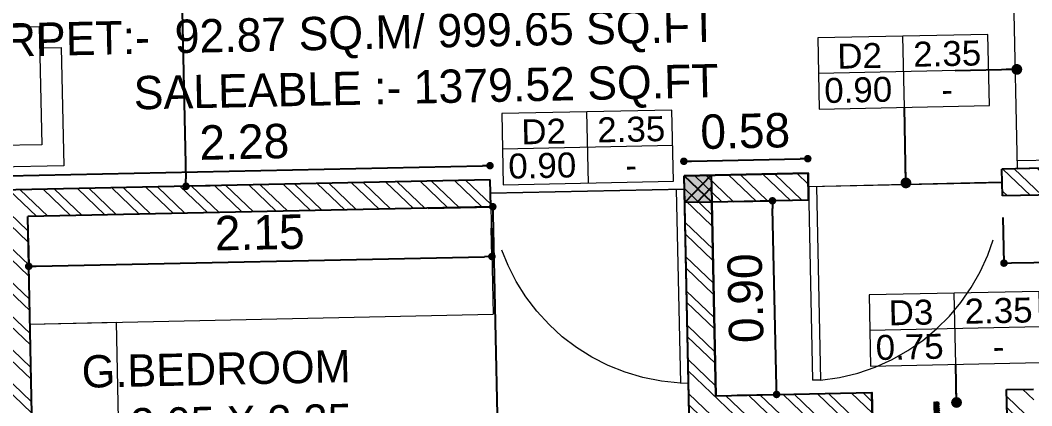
# Model space of a CAD drawing. Header units: metres. Extents: x 494 to 1845, y -666 to 1061.
# Drawn here: x 1413.7375 to 1414.1662, y 207.9848 to 208.1484 of the extents above; entities that cross this region are included whole.
import ezdxf

# ---------------------------------------------------------------- set-up
doc = ezdxf.new("R2010")
doc.units = ezdxf.units.M
doc.header["$MEASUREMENT"] = 0
doc.linetypes.add('1', pattern=[0])
doc.linetypes.add('DASHED2', pattern=[0.375, 0.25, -0.125])
doc.layers.get('Defpoints').update_dxf_attribs({"color": 12})
for name, color, linetype, lineweight in [('A-Furniture', 8, 'Continuous', 13), ('A-Wall Hatch', 8, 'Continuous', 9), ('DIMENSION', 8, 'Continuous', 5), ('VDA-DOOR', 23, 'Continuous', 5), ('VDA-DW TAGS', 4, 'Continuous', 9), ('VDA-FURNITURE', 8, 'Continuous', 13), ('VDA-HATCH', 8, 'Continuous', 9), ('VDA-WALL', 250, 'Continuous', 25)]:
    doc.layers.add(name, color=color, linetype=linetype, lineweight=lineweight)
for name, color, linetype in [('COLUMN', 1, 'Continuous'), ('TILE DROP', 180, '1'), ('VDA-TEXT', 250, '1')]:
    doc.layers.add(name, color=color, linetype=linetype)
doc.styles.add('arial', font='arial.ttf', dxfattribs={"height": 0.3})
doc.styles.add('RS', font='GOTHIC.TTF')
doc.styles.get("Standard").update_dxf_attribs({"font": 'arial.ttf'})
doc.dimstyles.new('SMALL-1', dxfattribs={"dimtxt": 0.16, "dimasz": 0.035, "dimexe": 0, "dimexo": 0.1, "dimgap": 0.05, "dimtad": 1, "dimzin": 0, "dimdsep": 46, "dimtxsty": 'RS', "dimblk": 'DOT', "dimcen": 2.5, "dimclrd": 256, "dimclre": 256, "dimclrt": 5, "dimadec": 0, "dimazin": 0, "dimtfac": 1, "dimtdec": 3, "dimtofl": 0, "dimtmove": 0, "dimatfit": 3, "dimfxl": 0, "dimtolj": 1, "dimtzin": 0, "dimarcsym": 0})
pattern_1 = [(45, (1152.758408798573, 282.9493043231583), (-0.1104854345604985, 0.1104854345604985), [])]
pattern_2 = [(135.0000000000001, (-4.440892098500626e-16, 0.375), (-0.004419417382415919, -0.004419417382415927), [])]

# ---------------------------------------------------------------- blocks, each defined once
blk = doc.blocks.new('6555kkm')
at = {"lineweight": 30}
h = blk.add_hatch(color=5, dxfattribs=at)
h.dxf.hatch_style = 1
h.paths.add_polyline_path([(1152.883408798573, 282.9493043231583), (1152.758408798573, 282.9493043231583), (1152.758408798573, 283.0743043231584), (1152.883408798573, 283.0743043231584)])
h = blk.add_hatch()
h.set_pattern_fill('ANSI31', color=5, scale=1.250000000001137)
h.set_pattern_definition(pattern_1)
h.paths.add_polyline_path([(1152.758408798573, 283.0743043231584), (1152.883408798573, 283.0743043231584), (1152.883408798573, 282.9493043231583), (1152.758408798573, 282.9493043231583)])
h = blk.add_hatch()
h.set_pattern_fill('ANSI31', color=5, scale=1.250000000001137)
h.set_pattern_definition(pattern_1)
h.paths.add_polyline_path([(1152.758408798573, 283.0743043231584), (1152.883408798573, 283.0743043231584), (1152.883408798573, 282.9493043231583), (1152.758408798573, 282.9493043231583)])
at = {"layer": 'COLUMN', "color": 5, "lineweight": 25}
for p, q in [((1152.758408798573, 282.9493043231583), (1152.883408798573, 283.0743043231584)), ((1152.883408798573, 282.9493043231583), (1152.758408798573, 283.0743043231584))]:
    blk.add_line(p, q, dxfattribs=at)
blk.add_lwpolyline([(1152.758408798573, 283.0743043231584), (1152.883408798573, 283.0743043231584), (1152.883408798573, 282.9493043231583), (1152.758408798573, 282.9493043231583)], close=True, dxfattribs=at)
blk = doc.blocks.new('zw$417C')
at = {"layer": 'COLUMN', "color": 8, "lineweight": 30}
blk.add_blockref('6555kkm', (-1097.451029582575, -279.4117172338117), dxfattribs=at)
blk = doc.blocks.new('zw$FFF1')
at = {"layer": 'A-Furniture', "color": 8, "extrusion": (1.515233374942575e-06, 1.204778837000339e-06, 0.9999999999981264)}
for p, q in [((0.6212500063702464, 2.488734973128885), (0.6212433241307735, 1.938893890124746)), ((1.371250006370246, 2.488725858158432), (0.6212500063702464, 2.488734973128885)), ((1.371243322268128, 1.938725731684826), (1.371250006370246, 2.488725858158432)), ((1.548996269702911, 2.488723697606474), (1.548989587463439, 1.938882614485919)), ((2.298996269702911, 2.488714582519606), (1.548996269702911, 2.488723697606474)), ((2.298989585600793, 1.938714456046), (2.298996269702911, 2.488714582519606)), ((0.7212487906217575, 2.388733757776208), (0.7212421065196395, 1.838733757613227)), ((1.271248790435493, 2.38872707344126), (0.7212487906217575, 2.388733757776208)), ((1.271242106333375, 1.838727073278278), (1.271248790435493, 2.38872707344126)), ((1.648995053954422, 2.388722482253797), (1.648988369852304, 1.838722482090816)), ((2.198995053768158, 2.388715797802433), (1.648995053954422, 2.388722482253797)), ((2.19898836966604, 1.838715797755867), (2.198995053768158, 2.388715797802433)), ((0.6212433241307735, 1.938893890124746), (0.7214021123945713, 1.938733629649505)), ((0.7214021123945713, 1.938733629649505), (0.7212433218955994, 1.93873363151215)), ((1.271243321709335, 1.938726946944371), (1.371243322268128, 1.938725731568411)), ((1.548989587463439, 1.938882614485919), (1.649148375727236, 1.938722354010679)), ((1.649148375727236, 1.938722354010679), (1.648989585228264, 1.938722355989739)), ((2.198989585042, 1.93871567142196), (2.298989584669471, 1.938714456046)), ((0.7212421065196395, 1.838733757613227), (1.271242106333375, 1.838727073278278)), ((1.648988369852304, 1.838722482090816), (2.19898836966604, 1.838715797755867))]:
    blk.add_line(p, q, dxfattribs=at)
at = {"layer": 'A-Furniture', "color": 8, "extrusion": (1.515233371707305e-06, -1.204778841069292e-06, 0.9999999999981264)}
for p, q in [((0.5500000007450581, 1.850006682798266), (9.313225746154785e-10, 1.849999999860302)), ((0, 1.849999999860302), (2.24793329834938e-05, 0)), ((0.5500012151896954, 1.750006682821549), (0.5500000007450581, 1.850006682798266)), ((0.1000012140721083, 1.750001214910299), (0.1000212645158172, 0.1000012150034308)), ((0.6500012148171663, 1.750007897731848), (0.1000012150034308, 1.750001214910299)), ((0.6500212643295527, 0.1000078979413956), (0.6500012148171663, 1.750007897731848)), ((0.6500078989192843, 1.200007897801697), (0.1000078991055489, 1.200001214980148)), ((0.6500145820900798, 0.6500078978715464), (0.1000145813450217, 0.650001215049997)), ((0.6500212643295527, 0.1000078979413956), (0.1000212645158172, 0.1000012150034308)), ((0.5500224800780416, 6.68293796479702e-06), (0.5500212647020817, 0.1000066829146817)), ((0.5500224800780416, 6.68293796479702e-06), (2.24793329834938e-05, 0))]:
    blk.add_line(p, q, dxfattribs=at)
at = {"layer": 'A-Furniture', "color": 8, "extrusion": (1.515233371707305e-06, -1.204778841069291e-06, 0.9999999999981264)}
for p, q in [((2.212546726688743, 1.752808351884596), (0.7327740155160427, 1.752790371072479)), ((0.7327740155160427, 1.752790371072479), (0.7327941320836544, 0.09728157555218786)), ((2.212566843256354, 0.09729955636430532), (2.212546726688743, 1.752808351884596)), ((0.7327941320836544, 0.09728157555218786), (2.212566843256354, 0.09729955636430532))]:
    blk.add_line(p, q, dxfattribs=at)
blk = doc.blocks.new('zw$F1DC')
at = {"layer": 'VDA-DOOR'}
for p, q in [((2.601322194095701e-05, 0), (2.601322339979006e-05, 0.9000000000000001)), ((2.601322192941069e-05, 0.0379718426371404), (0.9000260132219293, 0.0379718426371404)), ((2.601322194095701e-05, 0), (0.9000260132219409, 2.777222896099829e-13)), ((0.9000260132219293, 0.03797184263741812), (0.9000260132219293, 2.777222896099829e-13))]:
    blk.add_line(p, q, dxfattribs=at).dxf.unprotected_set("ltscale", 0)
at = {"layer": 'VDA-DOOR', "linetype": 'DASHED2', "ltscale": 0.3}
blk.add_arc((-0.02829771850029106, -0.03040769462445214), 0.9308387142759031, 4.212750427302682, 88.25632433435375, dxfattribs=at)
blk = doc.blocks.new('zw$AB1F')
at = {"layer": 'VDA-DOOR', "xscale": 1.111111111003124, "yscale": 1.111111111003124, "zscale": 1.111111111003124, "rotation": 90.00000000080222}
blk.add_blockref('zw$F1DC', (0.9999999967510598, -1.13686837721616e-13), dxfattribs=at)
blk = doc.blocks.new('_Dot')
at = {"color": 0, "linetype": 'ByBlock', "lineweight": -2}
blk.add_line((-0.5, 0), (-1, 0), dxfattribs=at)
at = {"color": 0, "linetype": 'ByBlock', "const_width": 0.5}
blk.add_lwpolyline([(-0.25, 0, 1), (0.25, 0, 1)], format="xyb", close=True, dxfattribs=at)
blk = doc.blocks.new('*D1128')
at = {"layer": 'Defpoints', "color": 0, "transparency": 16777216}
for p in [(-3.575000000000045, 2.450000000000045), (-3.787470807741784, -0.8999999999999773), (-3.575000000000045, -0.8999999999999773)]:
    blk.add_point(p, dxfattribs=at)
at = {"layer": 'DIMENSION', "lineweight": -2, "transparency": 16777216}
for p, q in [((-3.675000000000046, 2.450000000000045), (-3.787470807741784, 2.450000000000045)), ((-3.787470807741784, 2.415000000000045), (-3.787470807741784, -0.8649999999999772)), ((-3.675000000000046, -0.8999999999999773), (-3.787470807741784, -0.8999999999999773))]:
    blk.add_line(p, q, dxfattribs=at)
at = {"layer": 'DIMENSION', "lineweight": -2, "transparency": 16777216, "xscale": 0.035, "yscale": 0.035, "zscale": 0.035}
for p, rotation in [((-3.787470807741784, 2.450000000000045), 90), ((-3.787470807741784, -0.8999999999999773), 270)]:
    blk.add_blockref('_Dot', p, dxfattribs=dict(at, rotation=rotation))
at = {"layer": 'DIMENSION', "color": 5, "transparency": 16777216, "insert": (-3.921495280889302, 0.7750000000000341), "char_height": 0.16, "attachment_point": 5, "rotation": 90, "style": 'RS'}
blk.add_mtext('\\A1;3.35', dxfattribs=at)
blk = doc.blocks.new('*D1130')
at = {"layer": 'Defpoints', "color": 0, "transparency": 16777216}
for p in [(-2.375, -0.8340680498423012), (-4.649999999999864, -0.8999999999999773), (-2.375, -0.8999999999999773)]:
    blk.add_point(p, dxfattribs=at)
at = {"layer": 'DIMENSION', "lineweight": -2, "transparency": 16777216}
for p, q in [((-4.649999999999864, -0.8340680498423012), (-4.649999999999864, -0.8340680498423012)), ((-4.614999999999863, -0.8340680498423012), (-2.41, -0.8340680498423012)), ((-2.375, -0.8340680498423012), (-2.375, -0.8340680498423012))]:
    blk.add_line(p, q, dxfattribs=at)
at = {"layer": 'DIMENSION', "lineweight": -2, "transparency": 16777216, "xscale": 0.035, "yscale": 0.035, "zscale": 0.035, "rotation": 180}
blk.add_blockref('_Dot', (-4.649999999999864, -0.8340680498423012), dxfattribs=at)
at = {"layer": 'DIMENSION', "lineweight": -2, "transparency": 16777216, "xscale": 0.035, "yscale": 0.035, "zscale": 0.035}
blk.add_blockref('_Dot', (-2.375, -0.8340680498423012), dxfattribs=at)
at = {"layer": 'DIMENSION', "color": 5, "transparency": 16777216, "insert": (-3.512499999999932, -0.7000435766947826), "char_height": 0.16, "attachment_point": 5, "style": 'RS'}
blk.add_mtext('\\A1;2.28', dxfattribs=at)
blk = doc.blocks.new('*D1139')
at = {"layer": 'Defpoints', "color": 0, "transparency": 16777216}
for p in [(-4.524999999999864, -1.024999999999977), (-2.375, -1.024999999999977), (-2.375, -1.256505198637228)]:
    blk.add_point(p, dxfattribs=at)
at = {"layer": 'DIMENSION', "lineweight": -2, "transparency": 16777216}
for p, q in [((-4.524999999999864, -1.124999999999977), (-4.524999999999864, -1.256505198637228)), ((-2.375, -1.124999999999977), (-2.375, -1.256505198637228)), ((-4.489999999999863, -1.256505198637228), (-2.41, -1.256505198637228))]:
    blk.add_line(p, q, dxfattribs=at)
at = {"layer": 'DIMENSION', "lineweight": -2, "transparency": 16777216, "xscale": 0.035, "yscale": 0.035, "zscale": 0.035, "rotation": 180}
blk.add_blockref('_Dot', (-4.524999999999864, -1.256505198637228), dxfattribs=at)
at = {"layer": 'DIMENSION', "lineweight": -2, "transparency": 16777216, "xscale": 0.035, "yscale": 0.035, "zscale": 0.035}
blk.add_blockref('_Dot', (-2.375, -1.256505198637228), dxfattribs=at)
at = {"layer": 'DIMENSION', "color": 5, "transparency": 16777216, "insert": (-3.449999999999932, -1.12248072548971), "char_height": 0.16, "attachment_point": 5, "style": 'RS'}
blk.add_mtext('\\A1;2.15', dxfattribs=at)
blk = doc.blocks.new('*D1140')
at = {"layer": 'Defpoints', "color": 0, "transparency": 16777216}
for p in [(-4.524999999999864, -1.024999999999977), (-4.524999414097238, -4.37504520146598), (-2.366173958560466, -4.37504520146598)]:
    blk.add_point(p, dxfattribs=at)
at = {"layer": 'DIMENSION', "lineweight": -2, "transparency": 16777216}
for p, q in [((-2.666173958560466, -1.024999999999977), (-2.366173958560466, -1.024999999999977)), ((-2.366173958560466, -1.059999999999977), (-2.366173958560466, -4.34004520146598)), ((-2.666173958560466, -4.37504520146598), (-2.366173958560466, -4.37504520146598))]:
    blk.add_line(p, q, dxfattribs=at)
at = {"layer": 'DIMENSION', "lineweight": -2, "transparency": 16777216, "xscale": 0.035, "yscale": 0.035, "zscale": 0.035}
for p, rotation in [((-2.366173958560466, -1.024999999999977), 90), ((-2.366173958560466, -4.37504520146598), 270)]:
    blk.add_blockref('_Dot', p, dxfattribs=dict(at, rotation=rotation))
at = {"layer": 'DIMENSION', "color": 5, "transparency": 16777216, "insert": (-2.500198431707985, -2.700022600732979), "char_height": 0.16, "attachment_point": 5, "rotation": 90, "style": 'RS'}
blk.add_mtext('\\A1;3.35', dxfattribs=at)
blk = doc.blocks.new('*D1142')
at = {"layer": 'Defpoints', "color": 0, "transparency": 16777216}
for p in [(-0.900000000000091, -0.8327683611903467), (-1.474999999999909, -0.8999999999999773), (-0.900000000000091, -0.8999999999999773)]:
    blk.add_point(p, dxfattribs=at)
at = {"layer": 'DIMENSION', "lineweight": -2, "transparency": 16777216}
for p, q in [((-1.474999999999909, -0.8327683611903467), (-1.474999999999909, -0.8327683611903467)), ((-1.439999999999909, -0.8327683611903467), (-0.935000000000091, -0.8327683611903467)), ((-0.900000000000091, -0.8327683611903467), (-0.900000000000091, -0.8327683611903467))]:
    blk.add_line(p, q, dxfattribs=at)
at = {"layer": 'DIMENSION', "lineweight": -2, "transparency": 16777216, "xscale": 0.035, "yscale": 0.035, "zscale": 0.035, "rotation": 180}
blk.add_blockref('_Dot', (-1.474999999999909, -0.8327683611903467), dxfattribs=at)
at = {"layer": 'DIMENSION', "lineweight": -2, "transparency": 16777216, "xscale": 0.035, "yscale": 0.035, "zscale": 0.035}
blk.add_blockref('_Dot', (-0.900000000000091, -0.8327683611903467), dxfattribs=at)
at = {"layer": 'DIMENSION', "color": 5, "transparency": 16777216, "insert": (-1.1875, -0.698743888042828), "char_height": 0.16, "attachment_point": 5, "style": 'RS'}
blk.add_mtext('\\A1;0.58', dxfattribs=at)
blk = doc.blocks.new('*D1143')
at = {"layer": 'Defpoints', "color": 0, "transparency": 16777216}
for p in [(-1.349999999999909, -1.024999999999977), (-1.067886276664467, -1.024999999999977), (-1.349999999999909, -1.925000000000011)]:
    blk.add_point(p, dxfattribs=at)
at = {"layer": 'DIMENSION', "lineweight": -2, "transparency": 16777216}
for p, q in [((-1.249999999999909, -1.024999999999977), (-1.067886276664467, -1.024999999999977)), ((-1.067886276664467, -1.890000000000011), (-1.067886276664467, -1.059999999999977)), ((-1.249999999999909, -1.925000000000011), (-1.067886276664467, -1.925000000000011))]:
    blk.add_line(p, q, dxfattribs=at)
at = {"layer": 'DIMENSION', "lineweight": -2, "transparency": 16777216, "xscale": 0.035, "yscale": 0.035, "zscale": 0.035}
for p, rotation in [((-1.067886276664467, -1.024999999999977), 90), ((-1.067886276664467, -1.925000000000011), 270)]:
    blk.add_blockref('_Dot', p, dxfattribs=dict(at, rotation=rotation))
at = {"layer": 'DIMENSION', "color": 5, "transparency": 16777216, "insert": (-1.201910749811986, -1.474999999999966), "char_height": 0.16, "attachment_point": 5, "rotation": 90, "style": 'RS'}
blk.add_mtext('\\A1;0.90', dxfattribs=at)
blk = doc.blocks.new('*D1150')
at = {"layer": 'Defpoints', "color": 0, "transparency": 16777216}
for p in [(0, -1.024999999999977), (3.424999999999955, -1.024999999999977), (3.424999999999955, -1.337077204073637)]:
    blk.add_point(p, dxfattribs=at)
at = {"layer": 'DIMENSION', "lineweight": -2, "transparency": 16777216}
for p, q in [((0, -1.124999999999977), (0, -1.337077204073637)), ((3.424999999999955, -1.124999999999977), (3.424999999999955, -1.337077204073637)), ((0.035, -1.337077204073637), (3.389999999999954, -1.337077204073637))]:
    blk.add_line(p, q, dxfattribs=at)
at = {"layer": 'DIMENSION', "lineweight": -2, "transparency": 16777216, "xscale": 0.035, "yscale": 0.035, "zscale": 0.035, "rotation": 180}
blk.add_blockref('_Dot', (0, -1.337077204073637), dxfattribs=at)
at = {"layer": 'DIMENSION', "lineweight": -2, "transparency": 16777216, "xscale": 0.035, "yscale": 0.035, "zscale": 0.035}
blk.add_blockref('_Dot', (3.424999999999955, -1.337077204073637), dxfattribs=at)
at = {"layer": 'DIMENSION', "color": 5, "transparency": 16777216, "insert": (1.712499999999977, -1.203052730926118), "char_height": 0.16, "attachment_point": 5, "style": 'RS'}
blk.add_mtext('\\A1;3.43', dxfattribs=at)
blk = doc.blocks.new('*D1152')
at = {"layer": 'Defpoints', "color": 0, "transparency": 16777216}
for p in [(0.125, 2.875), (0.125, -0.8999999999999773), (0.9981841268393055, -0.8999999999999773)]:
    blk.add_point(p, dxfattribs=at)
at = {"layer": 'DIMENSION', "lineweight": -2, "transparency": 16777216}
for p, q in [((0.6981841268393056, 2.875), (0.9981841268393057, 2.875)), ((0.9981841268393057, 2.84), (0.9981841268393057, -0.8649999999999772)), ((0.6981841268393054, -0.8999999999999773), (0.9981841268393055, -0.8999999999999773))]:
    blk.add_line(p, q, dxfattribs=at)
at = {"layer": 'DIMENSION', "lineweight": -2, "transparency": 16777216, "xscale": 0.035, "yscale": 0.035, "zscale": 0.035}
for p, rotation in [((0.9981841268393057, 2.875), 90), ((0.9981841268393055, -0.8999999999999773), 270)]:
    blk.add_blockref('_Dot', p, dxfattribs=dict(at, rotation=rotation))
at = {"layer": 'DIMENSION', "color": 5, "transparency": 16777216, "insert": (0.8641596536917869, 0.9875000000000114), "char_height": 0.16, "attachment_point": 5, "rotation": 90, "style": 'RS'}
blk.add_mtext('\\A1;3.78', dxfattribs=at)
blk = doc.blocks.new('D2 F')
at = {"layer": 'VDA-DW TAGS'}
for p, q in [((1526.931973292432, 317.9785229997766), (1526.931973292432, 318.3093975895068)), ((1527.326713496184, 318.1439602946417), (1526.536973292432, 318.1439602946417))]:
    blk.add_line(p, q, dxfattribs=at)
blk.add_lwpolyline([(1527.326713496184, 318.3093975895068), (1526.536973292432, 318.3093975895068), (1526.536973292432, 317.9785229997766), (1527.326713496184, 317.9785229997766)], close=True, dxfattribs=at)
at = {"layer": 'VDA-DW TAGS', "char_height": 0.1159809851405905, "attachment_point": 8, "style": 'arial'}
for s, insert, width in [('D2', (1526.729266800857, 318.1646217140338), 0.2822932409837917), ('2.35', (1527.136089685218, 318.1646217140338), 0.2822932409837917), ('0.90', (1526.719750490626, 318.0048427286442), 0.275840167237977), ('-', (1527.132187534136, 317.9991844191687), 0.3661736348513708)]:
    blk.add_mtext(s, dxfattribs=dict(at, insert=insert, width=width))
blk = doc.blocks.new('D3 F')
at = {"layer": 'VDA-DW TAGS'}
for p, q in [((1526.935698725297, 319.900243490464), (1526.935698725297, 320.2311180801943)), ((1527.330438929049, 320.0656807853292), (1526.540698725297, 320.0656807853292))]:
    blk.add_line(p, q, dxfattribs=at)
blk.add_lwpolyline([(1527.330438929049, 320.2311180801943), (1526.540698725297, 320.2311180801943), (1526.540698725297, 319.900243490464), (1527.330438929049, 319.900243490464)], close=True, dxfattribs=at)
at = {"layer": 'VDA-DW TAGS', "char_height": 0.1159809851405905, "attachment_point": 8, "style": 'arial'}
for s, insert, width in [('D3', (1526.732992233722, 320.0863422047213), 0.2822932409837917), ('2.35', (1527.139815118083, 320.0863422047213), 0.2822932409837917), ('0.75', (1526.723475923491, 319.9265632193317), 0.275840167237977), ('-', (1527.135912967001, 319.9209049098562), 0.3661736348513708)]:
    blk.add_mtext(s, dxfattribs=dict(at, insert=insert, width=width))
blk = doc.blocks.new('TT-level diff-flat-14')
at = {"layer": 'TILE DROP'}
h = blk.add_hatch(dxfattribs=at)
h.set_pattern_fill('ANSI31', color=256, scale=0.05, angle=90.00000000000006, style=0)
h.set_pattern_definition(pattern_2)
h.paths.add_polyline_path([(-0.07499999999998863, 0.02500000000000568), (-0.07499999999998863, 0), (0, 0), (0, 0.02500000000000568)])
h = blk.add_hatch(dxfattribs=at)
h.set_pattern_fill('ANSI31', color=256, scale=0.05, angle=90.00000000000006, style=0)
h.set_pattern_definition(pattern_2)
h.paths.add_polyline_path([(0, 0), (0, -0.02500000000000568), (0.07499999999998863, -0.02500000000000568), (0.07499999999998863, 0)])
for points in [[(0, 0), (-0.07499999999998863, 0)], [(0.07499999999998863, -0.02500000000000568), (0, -0.02500000000000568), (0, 0), (-0.07499999999998863, 0)]]:
    blk.add_lwpolyline(points, dxfattribs=at)
blk = doc.blocks.new('SDFDSFD')
at = {"layer": 'A-Wall Hatch', "ltscale": 0.1}
h = blk.add_hatch(dxfattribs=at)
h.set_pattern_fill('ANSI32', color=256, scale=0.3, angle=270)
h.set_pattern_definition([(315, (-5.76940198055172, -2.326928868841492), (0.07954951288348662, 0.07954951288348659), []), (315, (-5.76940198055172, -2.379961877341486), (0.07954951288348662, 0.07954951288348659), [])])
h.paths.add_polyline_path([(-3.575000000000045, 2.575000000000045), (-5.244999999999891, 2.575000000000045), (-5.244999999999891, 5.250000000000057), (-1.349999999999909, 5.250000000000057), (-1.349999999999909, 5.375000000000057), (-6.8449999999998, 5.375000000000057), (-6.8449999999998, 5.250000000000057), (-5.369999999999891, 5.250000000000057), (-5.369999999999891, 4.050000000000068), (-5.7199999999998, 4.050000000000068), (-5.7199999999998, 3.925000000000068), (-5.369999999999891, 3.925000000000068), (-5.369999999999891, 2.575000000000045), (-5.7199999999998, 2.575000000000045), (-5.7199999999998, 2.450000000000045), (-3.575000000000045, 2.450000000000045)])
h.paths.add_polyline_path([(-7.7199999999998, -2.949999999999989), (-7.7199999999998, -0.8999999999999773), (-6.8449999999998, -0.8999999999999773), (-6.8449999999998, 4.050000000000068), (-6.7199999999998, 4.050000000000068), (-6.7199999999998, -0.8999999999999773), (-6.449999999999863, -0.8999999999999773), (-6.449999999999863, -1.024999999999977), (-7.5949999999998, -1.024999999999977), (-7.5949999999998, -2.949999999999989)])
h.paths.add_polyline_path([(-2.375, -0.8999999999999773), (-4.649999999999864, -0.8999999999999773), (-4.649999999999864, -4.5), (-4.524999999999864, -4.5), (-4.524999999999864, -1.024999999999977), (-2.375, -1.024999999999977)])
h.paths.add_polyline_path([(-0.974999999999909, 2.999860553396445), (-0.9809027286516994, 2.999860553396445), (-1.349999999999909, 3), (-1.349999999999909, 4.050000000000068), (-1.474999999999909, 4.050000000000068), (-1.474999999999909, 3), (-2.375, 3), (-2.375, 2.450000000000045), (-2.25, 2.450000000000045), (-2.25, 2.875), (-1.474999999999909, 2.875), (-1.474999999999909, 0), (-1.349999999999909, 0), (-1.349999999999909, 0.8000000000000114), (-0.625, 0.8000000000000114), (-0.625, 0.9250000000000114), (-1.349999999999909, 0.9250000000000114), (-1.349999999999909, 2.875), (-0.974999999999909, 2.875)])
h.paths.add_polyline_path([(2.674999999999955, 3), (1.024999999999864, 3), (1.024999999999864, 4.350000000000023), (1.974999999999909, 4.350000000000023), (1.974999999999909, 4.474860553396468), (0.8999999999998636, 4.475000000000023), (0.8999999999998636, 3), (-0.375, 3), (-0.375, 2.875), (2.674999999999955, 2.875)])
h.paths.add_polyline_path([(-0.625, -1.925000000000011), (-1.349999999999909, -1.925000000000011), (-1.349999999999909, -1.024999999999977), (-0.900000000000091, -1.024999999999977), (-0.900000000000091, -0.8999999999999773), (-1.474999999999909, -0.8999999999999773), (-1.474999999999909, -4.5), (-0.974999999999909, -4.5), (-0.974999999999909, -4.375139446603555), (-0.9809027286516994, -4.375139446603555), (-1.349999999999909, -4.375), (-1.349999999999909, -2.050000003470643), (-0.625, -2.050000000000011)])
h.paths.add_polyline_path([(3.549999999999955, 4.475000000000023), (2.574999999999818, 4.475000000000023), (2.574999999999818, 4.350000000000023), (3.424999999999955, 4.350000000000023), (3.424999999999955, 3), (3.549999999999955, 3)])
h.paths.add_polyline_path([(0.125, -1.925000000000011), (0, -1.925000000000011), (0, -4.375), (-0.375, -4.375), (-0.375, -4.5), (0.125, -4.5)])
h.paths.add_polyline_path([(0.125, 2.875), (0, 2.875), (0, 0), (0.125, 0)])
h.paths.add_polyline_path([(4.875, 3), (3.549999999999955, 3), (3.549999999999955, 2.875), (4.875, 2.875)])
h.paths.add_polyline_path([(3.549999999999955, 3), (3.424999999999955, 3), (3.424999999999955, 2.875), (3.549999999999955, 2.875)])
h.paths.add_polyline_path([(3.549999999999955, 0.112500000000017), (3.424999999999955, 0.1125000000000171), (3.424999999999955, -0.8999999999999773), (0, -0.8999999999999773), (0, -1.024999999999977), (3.424999999999955, -1.024999999999977), (3.424999999999955, -4.5), (3.549999999999955, -4.5), (3.549999999999955, -1.024999999999977), (4.875, -1.024999999999977), (4.875, -0.8999999999999773), (3.549999999999955, -0.8999999999999773)])
h.paths.add_polyline_path([(3.424999999999955, 1.912500000000017), (3.549999999999955, 1.912500000000017), (3.549999999999955, 2.875), (3.424999999999955, 2.875)])
blk.add_lwpolyline([(-1.474999999999909, -0.8999999999999773), (-0.900000000000091, -0.8999999999999773), (-0.900000000000091, -1.024999999999977), (-1.349999999999909, -1.024999999999977), (-1.349999999999909, -1.925000000000011), (-0.625, -1.925000000000011), (-0.625, -2.050000000000011), (-1.349954619197206, -2.050000003470416), (-1.349999999999909, -4.375), (-0.974999999999909, -4.375), (-0.974999999999909, -4.5), (-1.474999999999909, -4.5), (-1.474999999999909, -0.8999999999999773)])
at = {"layer": 'VDA-DOOR'}
for p, q in [((-2.375, -0.9624999999999773), (-1.474999999999909, -0.9624999999999773)), ((-0.900000000000091, -0.9624999999999773), (0, -0.95883405927475))]:
    blk.add_line(p, q, dxfattribs=at)
at = {"layer": 'VDA-FURNITURE'}
blk.add_line((-2.375, -1.024999999999977), (-2.375, -1.525018020666892), dxfattribs=at)
at = {"layer": 'VDA-FURNITURE', "extrusion": (4.368272014304201e-06, 5.8104550666431e-06, 0.9999999999735785)}
blk.add_line((-4.52500445035389, -1.525005322290212), (-2.375, -1.525018020666892), dxfattribs=at)
at = {"layer": 'VDA-FURNITURE', "extrusion": (4.368272014304201e-06, 5.8104550666431e-06, 0.9999999999735785), "elevation": -2.491889090263516e-06}
blk.add_lwpolyline([(-4.124999404656592, -2.124988122314562), (-4.524999404337905, -2.124988120408261), (-4.524998367186527, -1.525005322341485), (-4.124998367512489, -1.525005324247786)], close=True, dxfattribs=at)
at = {"layer": 'VDA-WALL'}
for p, q in [((-2.375, -0.8999999999999773), (-4.649999999999864, -0.8999999999999773)), ((-2.375, -1.024999999999977), (-2.375, -0.8999999999999773)), ((-1.474999999999909, -4.5), (-1.474999999999909, -0.8999999999999773)), ((-0.900000000000091, -0.8999999999999773), (-1.474999999999909, -0.8999999999999773)), ((-0.900000000000091, -1.024999999999977), (-0.900000000000091, -0.8999999999999773)), ((0, -1.024999999999977), (0, -0.8999999999999773)), ((3.424999999999955, -0.8999999999999773), (0, -0.8999999999999773)), ((-2.375, -1.024999999999977), (-4.524999999999864, -1.024999999999977)), ((-4.524999999999864, -4.5), (-4.524999999999864, -1.024999999999977)), ((-1.349999999999909, -1.925000000000011), (-1.349999999999909, -1.024999999999977)), ((-0.900000000000091, -1.024999999999977), (-1.349999999999909, -1.024999999999977)), ((3.424999999999955, -1.024999999999977), (0, -1.024999999999977)), ((-1.349999999999909, -1.925000000000011), (-0.625, -1.925000000000011)), ((-0.625, -2.050000000000011), (-0.625, -1.925000000000011)), ((0, -4.375), (0, -1.925000000000011)), ((0, -1.925000000000011), (0.125, -1.925000000000011))]:
    blk.add_line(p, q, dxfattribs=at)
at = {"xscale": -1, "rotation": 270}
blk.add_blockref('TT-level diff-flat-14', (-0.3125003563936843, -2.050036104395701, 0.0001903834058416051), dxfattribs=at)
at = {"layer": 'VDA-DOOR', "extrusion": (-0.0001294728292492618, 0.0003046095345933831, 0.9999999452249076), "xscale": 0.9000002890170378, "yscale": 0.9000002890170378, "zscale": 0.9000002890170378, "rotation": 270}
blk.add_blockref('zw$AB1F', (0.07141628145482241, 3.940539061045685e-06, -9.245268624044414e-06), dxfattribs=at)
at = {"layer": 'VDA-DOOR', "extrusion": (0.0003046095345933661, -0.0001294728292493017, -0.9999999452249075), "xscale": 0.9000002890170382, "yscale": 0.9000002890170382, "zscale": -0.9000002890170377, "rotation": 179.9999977404477}
blk.add_blockref('zw$AB1F', (2.374989079460084, -0.962522442832883, -0.0005988238589148672), dxfattribs=at)
at = {"layer": 'VDA-DOOR', "extrusion": (0.0003046095345934611, 0.0001294728292490783, 0.9999999452249076), "xscale": 0.9000002890170382, "yscale": 0.9000002890170382, "zscale": 0.9000002890170382, "rotation": 179.9999977404057}
blk.add_blockref('zw$AB1F', (-1.080835131566718e-05, -0.9625223491671491, -0.0001246237851336209), dxfattribs=at)
at = {"layer": 'VDA-FURNITURE', "extrusion": (4.3682720143042e-06, 5.810455066643099e-06, 0.9999999999735784), "xscale": -1, "rotation": 179.9999997265776}
blk.add_blockref('zw$FFF1', (-6.651941770021239, 1.695850783573212, -1.920382629817319e-05), dxfattribs=at)
at = {"layer": 'VDA-HATCH'}
for name, p in [('D2 F', (-1527.378806499156, -318.5824407486165)), ('D2 F', (-1528.85216844035, -318.9030259298602)), ('D3 F', (-1527.16923411019, -321.7031287591801, -0.0001370777005340531))]:
    blk.add_blockref(name, p, dxfattribs=at)
at = {"layer": 'VDA-TEXT', "color": 1, "extrusion": (4.368272014304201e-06, 5.8104550666431e-06, 0.9999999999735785), "insert": (-1.30653455259062, 0.374473109052019), "char_height": 0.154743372, "width": 3.915187934693313, "attachment_point": 3, "text_direction": (0.9999999999904591, 2.449293598226949e-16, -4.368272014377942e-06)}
blk.add_mtext('\\pt10;{\\fCentury Gothic|b0|i0|c0|p34;\\H1.93869x;\\C5;3 BHK - A}\\P\\pt10;{\\fCentury Gothic|b0|i0|c0|p34;\\H1.00000x;CARPET:-  92.87 SQ.M/ 999.65 SQ.FT}\\P\\pt10;{\\fCentury Gothic|b0|i0|c0|p34;\\H1.00000x;SALEABLE :- 1379.52 SQ.FT }', dxfattribs=at)
at = {"layer": 'VDA-TEXT', "extrusion": (4.368272014304201e-06, 5.8104550666431e-06, 0.9999999999735785), "insert": (-3.041458572754436, -2.078167218816759), "char_height": 0.15, "width": 1.314504061156185e-11, "attachment_point": 9, "text_direction": (0.9999999999904591, -3.819167204646539e-14, -4.368272014377718e-06), "style": 'arial'}
blk.add_mtext('\\pi0.63095;{\\fCentury Gothic|b0|i0|c0|p34;G.BEDROOM  }\\P\\pi0.76025;{\\fCentury Gothic|b0|i0|c0|p34;3.05 X 3.35}', dxfattribs=at)
at = {"layer": 'DIMENSION'}
for base, p1, p2, picture, middle in [((0.9981841268393055, -0.8999999999999773), (0.125, 2.875), (0.125, -0.8999999999999773), '*D1152', (0.8641596536917869, 0.9875000000000114)), ((-3.787470807741784, -0.8999999999999773), (-3.575000000000045, 2.450000000000045), (-3.575000000000045, -0.8999999999999773), '*D1128', (-3.921495280889302, 0.7750000000000341)), ((-2.366173958560466, -4.37504520146598), (-4.524999999999864, -1.024999999999977), (-4.524999414097238, -4.37504520146598, 4.269554277385695e-05), '*D1140', (-2.500198431707985, -2.700022600732979))]:
    dim = blk.add_linear_dim(base=base, p1=p1, p2=p2, angle=90, dimstyle='SMALL-1', dxfattribs=at)
    dim.commit()
    dim.dimension.update_dxf_attribs({"geometry": picture, "text_midpoint": middle})
for base, p1, p2, picture, middle in [((-2.375, -0.8340680498423012), (-4.649999999999864, -0.8999999999999773), (-2.375, -0.8999999999999773), '*D1130', (-3.512499999999932, -0.7000435766947826)), ((-2.375, -1.256505198637228), (-4.524999999999864, -1.024999999999977), (-2.375, -1.024999999999977), '*D1139', (-3.449999999999932, -1.12248072548971)), ((3.424999999999955, -1.337077204073637), (0, -1.024999999999977), (3.424999999999955, -1.024999999999977), '*D1150', (1.712499999999977, -1.203052730926118))]:
    dim = blk.add_linear_dim(base=base, p1=p1, p2=p2, dimstyle='SMALL-1', dxfattribs=at)
    dim.commit()
    dim.dimension.update_dxf_attribs({"geometry": picture, "text_midpoint": middle})
dim = blk.add_linear_dim(base=(-0.900000000000091, -0.8327683611903467), p1=(-1.474999999999909, -0.8999999999999773), p2=(-0.900000000000091, -0.8999999999999773), dimstyle='SMALL-1', dxfattribs=at)
dim.commit()
dim.dimension.update_dxf_attribs({"geometry": '*D1142', "text_midpoint": (-1.1875, -0.8327683611903467), "dimtype": 160})
dim = blk.add_linear_dim(base=(-1.067886276664467, -1.024999999999977), p1=(-1.349999999999909, -1.925000000000011), p2=(-1.349999999999909, -1.024999999999977), angle=90, dimstyle='SMALL-1', dxfattribs=at)
dim.commit()
dim.dimension.update_dxf_attribs({"geometry": '*D1143', "text_midpoint": (-1.067886276664467, -1.474999999999966), "dimtype": 160})
for points in [[(0.07871198568409454, -0.438480453974762), (-0.2072977051707312, -0.438480453974762)], [(-0.4468332067244773, -0.9549147714569699), (-0.4468332067244773, -0.6039177488398764)], [(-0.2336652830169896, -1.979866418744336, -0.0001370777005340531), (-0.2336652830169896, -1.802885268716068, -0.0001370777005340531)]]:
    blk.add_leader(points, dimstyle='SMALL-1', override={"dimasz": 0.05, "dimclrd": 4, "dimldrblk": 'Dot'}, dxfattribs=at)

msp = doc.modelspace()

# ---------------------------------------------------------------- block references
at = {"xscale": 0.09132575951384468, "yscale": 0.09132575951384468, "zscale": 0.09132575951384468, "rotation": 1.208854810110589}
msp.add_blockref('SDFDSFD', (1414.151876157546, 208.1674230104523), dxfattribs=at)
at = {"layer": 'COLUMN', "color": 6, "lineweight": 30, "xscale": 0.09132575951384468, "yscale": 0.09132575951384468, "zscale": 0.09132575951384468, "rotation": 1.208854810110589}
msp.add_blockref('zw$417C', (1408.976127096282, 207.6414323775076), dxfattribs=at)

doc.saveas('drawing.dxf')
